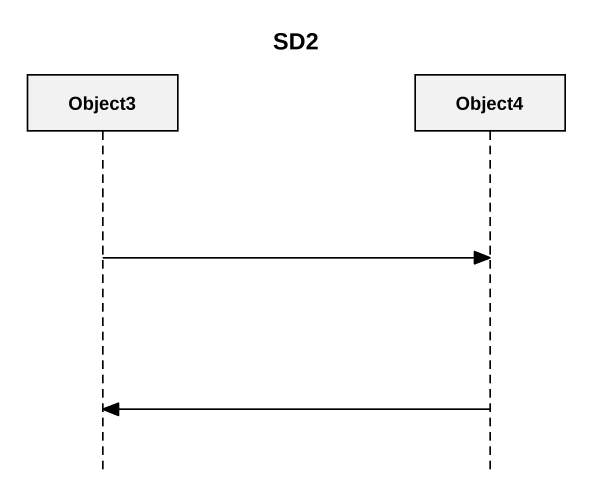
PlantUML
@startuml
title SD2
hide footbox
participant Object3
participant Object4

Object3 -> Object4
Object4 -> Object3
@enduml
